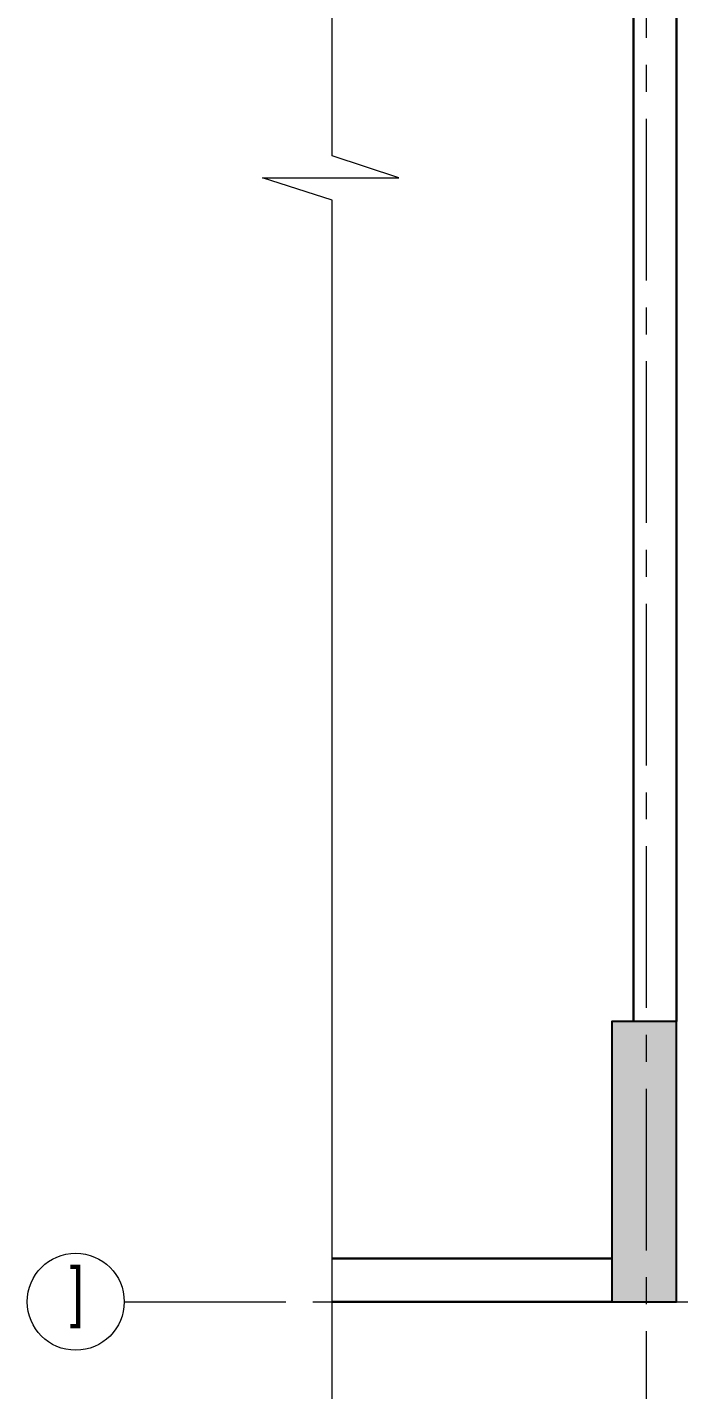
# Model space of a CAD drawing. Extents: x 752 to 1087, y 357 to 811.
# Drawn here: x 896.85 to 899.87, y 398.96 to 405.29 of the extents above; entities that cross this region are included whole.
import ezdxf

# ---------------------------------------------------------------- set-up
doc = ezdxf.new("R2010")
doc.units = 0
doc.header["$MEASUREMENT"] = 0
doc.linetypes.add('CENTER2', pattern=[1.125, 0.75, -0.125, 0.125, -0.125])
doc.linetypes.add('CENTERX2', pattern=[4, 2.5, -0.5, 0.5, -0.5])
for name, color, linetype, lineweight in [('axis', 1, 'CENTERX2', 5), ('axis no.', 11, 'CONTINUOUS', 20), ('Beams', 2, 'CONTINUOUS', 30), ('Column', 6, 'CONTINUOUS', 25), ('hatch', 252, 'CONTINUOUS', 9), ('UG-Section', 9, 'CONTINUOUS', 20)]:
    doc.layers.add(name, color=color, linetype=linetype, lineweight=lineweight)
doc.styles.add('SOSA2', font='SOSA.shx', dxfattribs={"width": 0.8})

msp = doc.modelspace()

# ---------------------------------------------------------------- hatches: boundary and pattern name
at = {"layer": 'hatch'}
msp.add_hatch(color=256, dxfattribs=at).paths.add_polyline_path([(899.5642, 399.3733), (899.8642, 399.3733), (899.8642, 400.6733), (899.5642, 400.6733)])

# ---------------------------------------------------------------- linework, layer by layer
at = {"layer": 'axis', "linetype": 'CENTER2'}
for p, q in [((899.7242, 398.4867), (899.7242, 410.1113)), ((897.3008, 399.3733), (905.5051, 399.3733))]:
    msp.add_line(p, q, dxfattribs=at)
at = {"layer": 'axis no.'}
msp.add_circle((897.0758, 399.3733), 0.225, dxfattribs=at)
at = {"layer": 'Beams'}
for p, q in [((899.6642, 400.6733), (899.6642, 407.2733)), ((899.8642, 400.6733), (899.8642, 407.2733)), ((898.2653, 399.5733), (899.5642, 399.5733)), ((898.2653, 399.3733), (899.5642, 399.3733))]:
    msp.add_line(p, q, dxfattribs=at)
msp.add_lwpolyline([(898.2653, 399.3733), (899.5642, 399.3733)], dxfattribs=at)
at = {"layer": 'Column'}
msp.add_lwpolyline([(899.5642, 399.3733), (899.8642, 399.3733), (899.8642, 400.6733), (899.5642, 400.6733)], close=True, dxfattribs=at)
at = {"layer": 'UG-Section', "ltscale": 0.008}
msp.add_lwpolyline([(898.2653, 398.5516), (898.2653, 404.4845), (897.9433, 404.5874), (898.5754, 404.5874), (898.2653, 404.6903), (898.2653, 410.4362)], dxfattribs=at)

# ---------------------------------------------------------------- texts
at = {"layer": 'axis no.', "insert": (897.0815, 399.3916), "char_height": 0.2177, "attachment_point": 5, "style": 'SOSA2'}
msp.add_mtext(']', dxfattribs=at)

doc.saveas('drawing.dxf')
